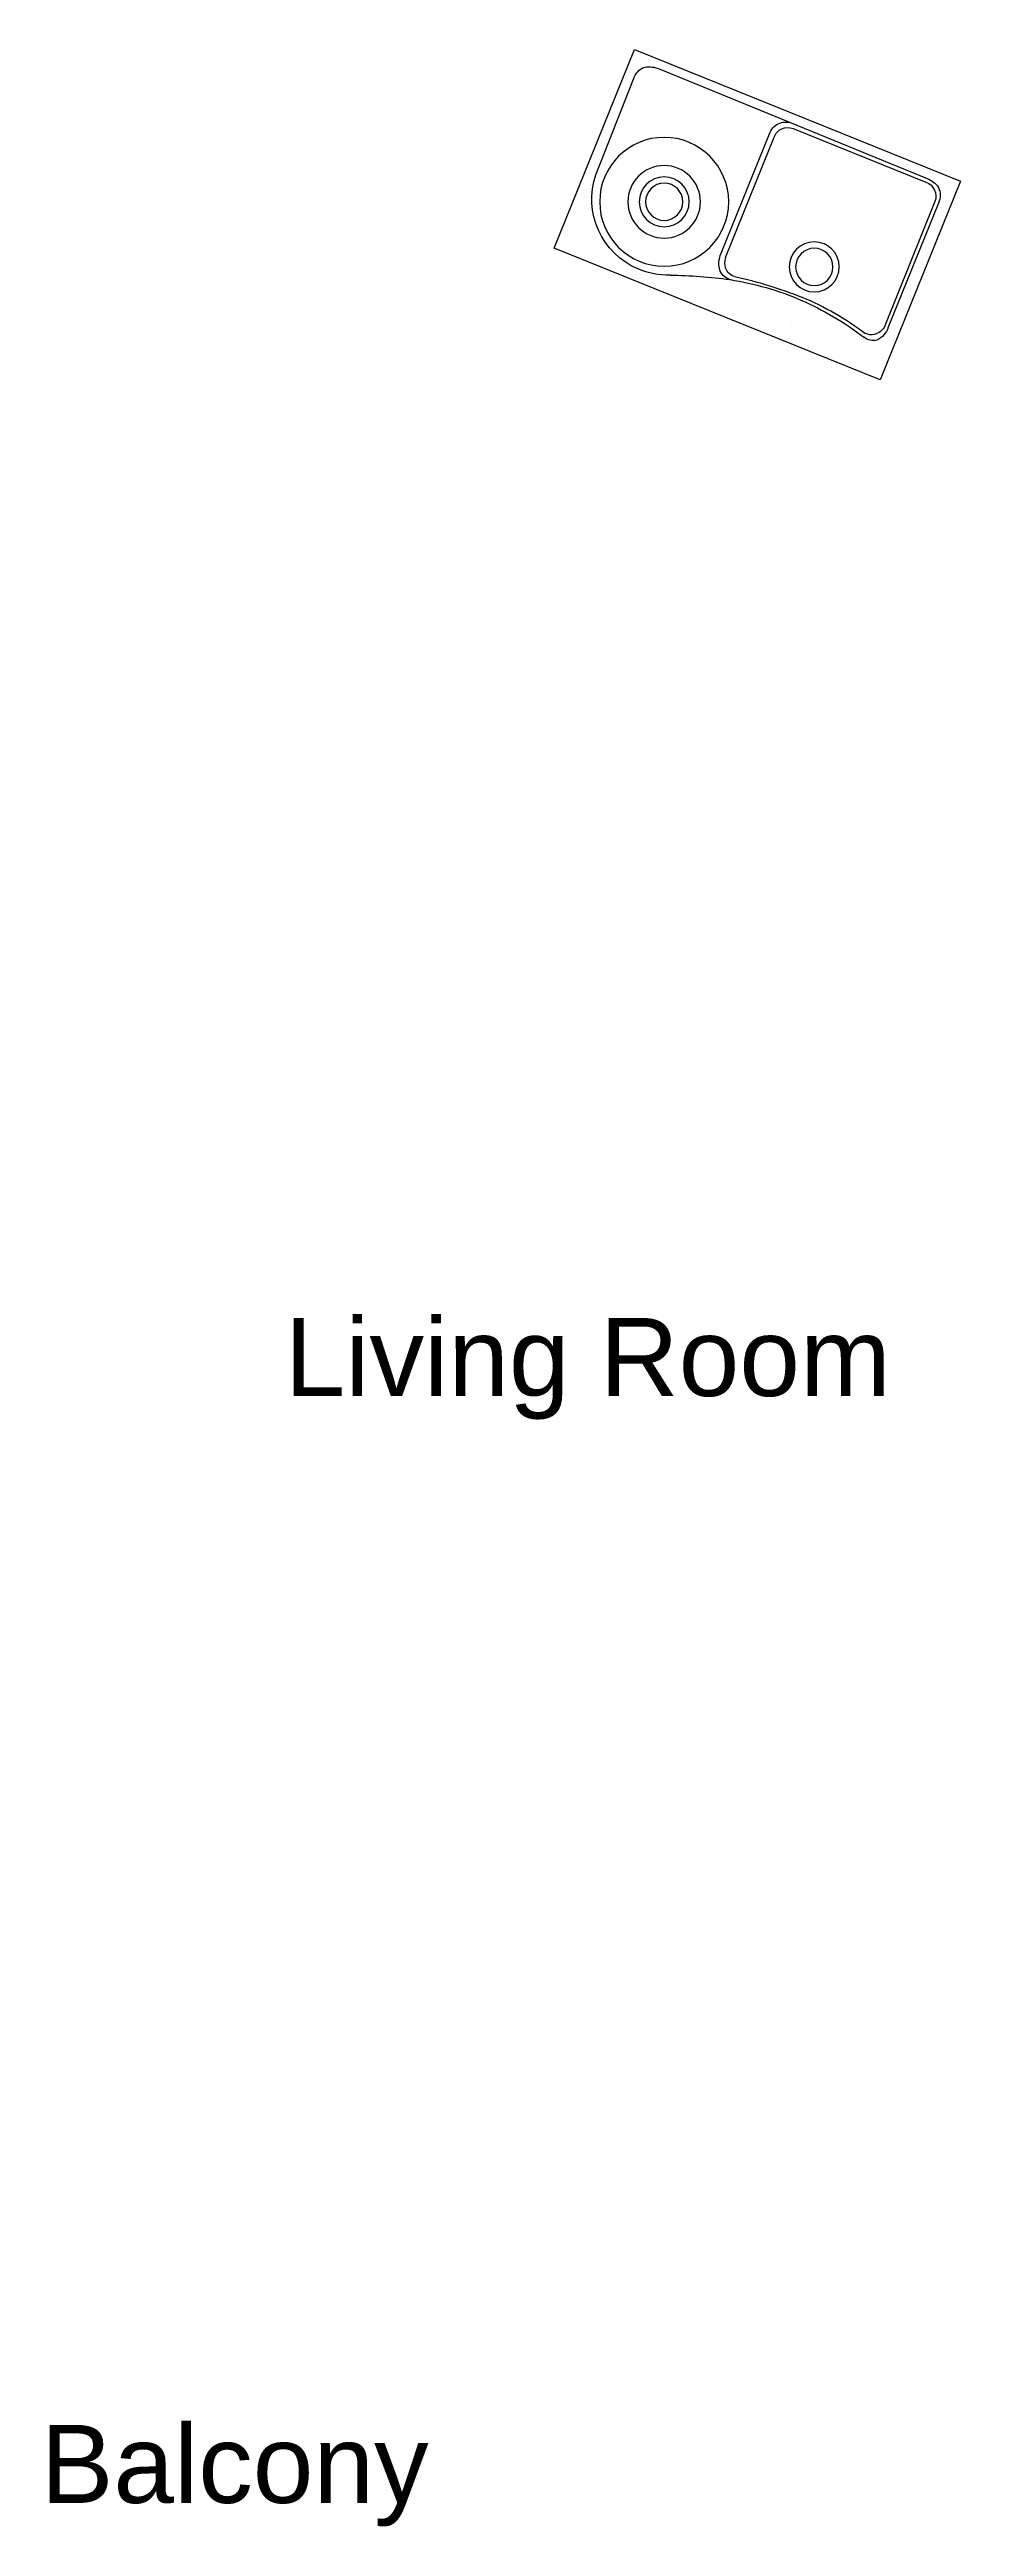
# Model space of a CAD drawing. Header units: inches. Extents: x 49 to 4147, y 45 to 8713.
# Drawn here: x 2448.3 to 2541.6, y 136.1 to 390.1 of the extents above; entities that cross this region are included whole.
import ezdxf

# ---------------------------------------------------------------- set-up
doc = ezdxf.new("R2010")
doc.units = ezdxf.units.IN
doc.header["$LTSCALE"] = 10
doc.header["$MEASUREMENT"] = 0
doc.layers.add('app-u4', color=7, linetype='Continuous')
doc.layers.add('dim-u4', color=7, linetype='Continuous')
doc.layers.get('0').off()
doc.styles.get("Standard").update_dxf_attribs({"font": 'arial.ttf'})

# ---------------------------------------------------------------- blocks, each defined once
blk = doc.blocks.new('A$C4D583787')
for p, q in [((0, 21.98), (0, 0)), ((36.01, 21.98), (0, 21.98)), ((36.01, 0), (36.01, 21.98)), ((2.35, 19.95), (2.35, 19.95)), ((17.23, 19.96), (17.23, 19.96)), ((21.33, 19.96), (21.33, 19.96)), ((25.42, 19.96), (25.42, 19.96)), ((29.67, 19.96), (29.67, 19.96)), ((16.05, 16.05), (16.05, 2.84)), ((16.64, 16.28), (16.64, 2.97)), ((34.38, 2.93), (34.38, 16.66)), ((34.76, 2.93), (34.76, 16.67)), ((1.12, 13.39), (1.03, 2.85)), ((0, 0), (36.01, 0)), ((3.07, 0.89), (32.75, 1.03)), ((18.09, 1.44), (32.77, 1.42))]:
    blk.add_line(p, q)
for centre, radius in [((8.66, 13.34), 6.61), ((8.66, 13.34), 3.72), ((8.66, 13.34), 2.56), ((8.66, 13.34), 1.91), ((25.42, 13.77), 2.56), ((25.42, 13.77), 1.91)]:
    blk.add_circle(centre, radius)
for centre, radius, start, end in [((8.88, 12.96), 7.77, 90.99, 176.8361), ((8.99, 13.16), 7.57, 66.1056, 91.8117), ((29.89, 65.74), 49.02, 248.6587, 255.8378), ((18.58, 16.16), 2.53, 140.1304, 182.5301), ((17.71, 16.67), 1.54, 76.9285, 133.9141), ((24.66, 47.13), 29.7, 256.8457, 271.4733), ((25.32, 45.35), 28.23, 270.0862, 285.4435), ((24.63, 48.1), 30.67, 271.485, 285.5278), ((33.28, 17.07), 1.55, 54.813, 106.4991), ((32.92, 16.78), 1.36, 54.4715, 93.6546), ((32.79, 16.59), 1.6, 2.397, 54.4715), ((32.76, 16.89), 2.01, 353.6673, 45.7261), ((18.36, 16.15), 1.72, 137.3475, 175.611), ((18.09, 16.39), 1.37, 84.7764, 137.3475), ((25.31, 57.69), 40.56, 259.9368, 270.0782), ((2.8, 2.65), 1.78, 173.4898, 230.5256), ((17.8, 2.71), 1.75, 175.5853, 268.6905), ((18.05, 2.86), 1.42, 175.3421, 271.514), ((32.8, 3), 1.58, 268.8065, 357.615), ((32.89, 2.83), 1.88, 312.759, 3.0501), ((3.07, 3.66), 2.77, 239.4603, 270.0149), ((32.85, 3.27), 2.24, 267.6645, 305.8974)]:
    blk.add_arc(centre, radius, start, end)
at = {"flags": 8}
for tag in ['MATERIAL', 'PRODUCT', 'TRADENAME', 'MODELNUMBER']:
    blk.add_attdef(tag, (18, 10.99), '', height=0.001, dxfattribs=at)

msp = doc.modelspace()

# ---------------------------------------------------------------- block references
at = {"layer": 'app-u4'}
ref = msp.add_blockref('A$C4D583787', (2508.25922, 390.09691), dxfattribs=dict(at, xscale=-1, rotation=157.9999999999999))
ref.add_attrib('MATERIAL', 'CAST IRON', (2520.84244, 373.16278), dxfattribs={"layer": '0', "height": 0.001, "rotation": 158, "flags": 8})
ref.add_attrib('PRODUCT', 'SINKS', (2520.83868, 373.1625), dxfattribs={"layer": '0', "height": 0.001, "rotation": 158, "flags": 8})
ref.add_attrib('TRADENAME', 'CILANTRO', (2520.84074, 373.15987), dxfattribs={"layer": '0', "height": 0.001, "rotation": 158, "flags": 8})
ref.add_attrib('MODELNUMBER', 'K-5879-5', (2520.83893, 373.1588), dxfattribs={"layer": '0', "height": 0.001, "rotation": 158, "flags": 8})

# ---------------------------------------------------------------- texts
at = {"layer": 'dim-u4'}
for s, p in [('Living Room', (2472.4007, 252.02513)), ('Balcony', (2447.4007, 138.52513))]:
    msp.add_text(s, height=8, dxfattribs=at).set_placement(p)

doc.saveas('drawing.dxf')
